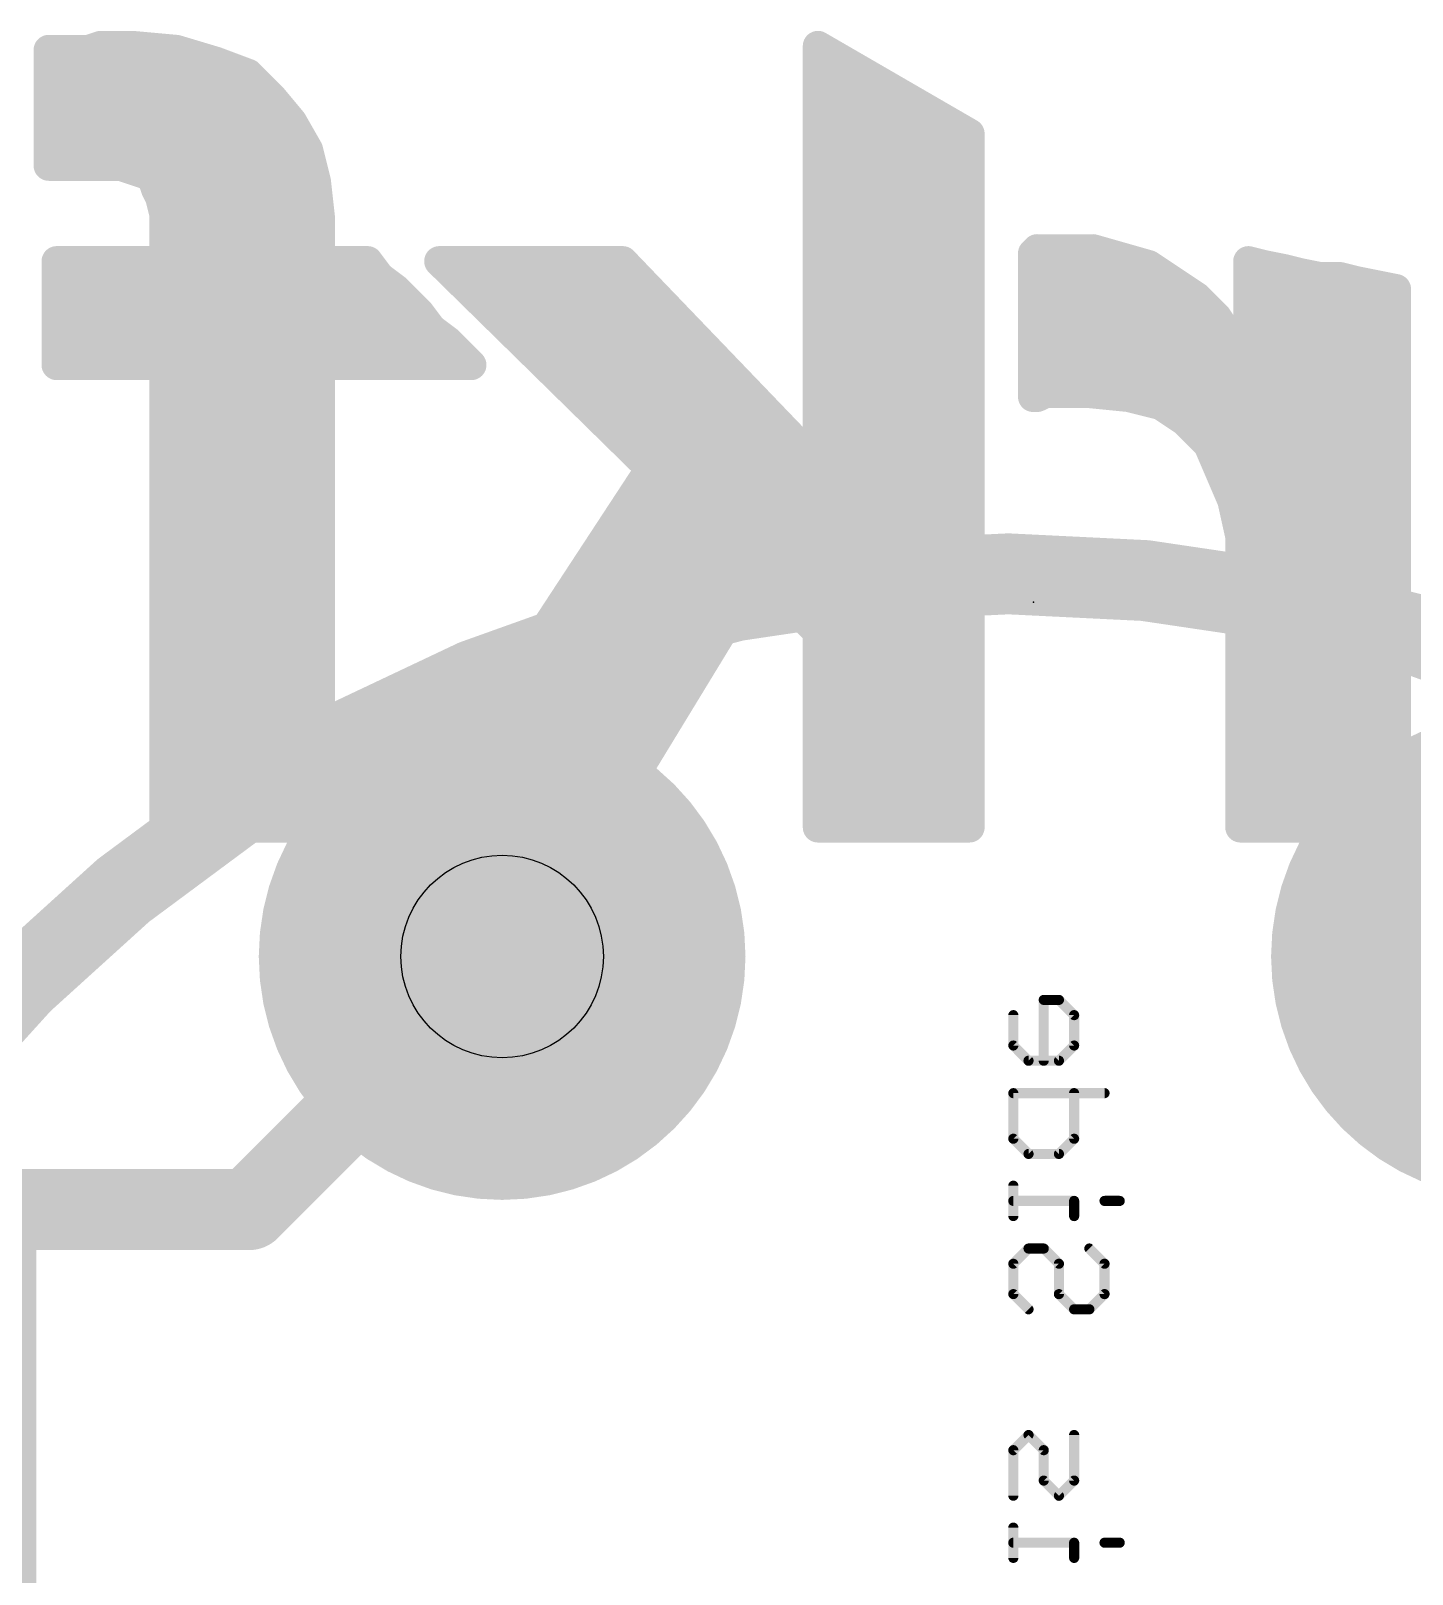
# Model space of a CAD drawing. Extents: x -39 to 68, y -12 to 30.
# Drawn here: x 10.248 to 13.713, y 18.771 to 22.642 of the extents above; entities that cross this region are included whole.
import ezdxf

# ---------------------------------------------------------------- set-up
doc = ezdxf.new("R2010")
doc.units = 0
for name, color, linetype in [('1', 12, 'CONTINUOUS'), ('17', 110, 'CONTINUOUS'), ('21', 41, 'CONTINUOUS'), ('22', 40, 'CONTINUOUS'), ('24', 53, 'CONTINUOUS'), ('30', 253, 'CONTINUOUS'), ('44', 253, 'CONTINUOUS'), ('52', 253, 'CONTINUOUS')]:
    doc.layers.add(name, color=color, linetype=linetype)

# ---------------------------------------------------------------- blocks, each defined once
blk = doc.blocks.new('ROUNDP')
at = {"const_width": 0.5}
blk.add_lwpolyline([(0, -0.25, 1), (0, 0.25, 1), (0, -0.25)], format="xyb", dxfattribs=at)

msp = doc.modelspace()

# ---------------------------------------------------------------- linework, layer by layer
at = {"layer": '1', "const_width": 0.2032}
for points in [[(10.795, 19.685), (11.43, 20.32)], [(8.89, 19.685), (10.16, 19.685)], [(10.16, 19.685), (10.795, 19.685)], [(10.16, 14.5415), (10.16, 19.685)]]:
    msp.add_lwpolyline(points, dxfattribs=at)
at = {"layer": '1', "const_width": 0.1016}
for points in [[(11.4659, 20.2841, 1), (11.3941, 20.3559)], [(10.2108, 19.685, 1), (10.1092, 19.685)], [(10.16, 19.6342, 1), (10.16, 19.7358)], [(10.795, 19.6342, 1), (10.795, 19.7358)], [(10.7591, 19.7209, 1), (10.8309, 19.6491)]]:
    msp.add_lwpolyline(points, format="xyb", dxfattribs=at)
at = {"layer": '21', "const_width": 0.2032}
msp.add_lwpolyline([(12.7, 14.28, 1), (12.7, 21.28, 1), (12.7, 14.28)], format="xyb", dxfattribs=at)
at = {"layer": '22', "const_width": 0.0762}
for points in [[(10.3925, 22.594), (10.2925, 22.594)], [(10.2925, 22.594), (10.2925, 22.304)], [(10.4225, 22.604), (10.3925, 22.594)], [(10.5025, 22.604), (10.4225, 22.604)], [(10.6125, 22.594), (10.5025, 22.604)], [(10.7125, 22.564), (10.6125, 22.594)], [(12.6025, 22.384), (12.2225, 22.604)], [(12.2225, 22.604), (12.2225, 21.554)], [(10.2925, 22.5552), (10.736, 22.5552)], [(10.7925, 22.534), (10.7125, 22.564)], [(10.8525, 22.474), (10.7925, 22.534)], [(12.2225, 22.5552), (12.3068, 22.5552)], [(10.2925, 22.479), (10.8475, 22.479)], [(10.9025, 22.414), (10.8525, 22.474)], [(12.2225, 22.479), (12.4384, 22.479)], [(10.2925, 22.4028), (10.9089, 22.4028)], [(10.9425, 22.344), (10.9025, 22.414)], [(12.2225, 22.4028), (12.57, 22.4028)], [(12.6025, 20.644), (12.6025, 22.384)], [(10.9625, 22.264), (10.9425, 22.344)], [(10.2925, 22.3266), (10.9469, 22.3266)], [(10.2925, 22.304), (10.4725, 22.304)], [(10.4725, 22.304), (10.5325, 22.284)], [(12.2225, 22.3266), (12.6025, 22.3266)], [(10.5325, 22.284), (10.5525, 22.274)], [(10.5525, 22.274), (10.5625, 22.244)], [(10.9725, 22.174), (10.9625, 22.264)], [(10.5604, 22.2504), (10.964, 22.2504)], [(10.5625, 22.244), (10.5725, 22.224)], [(10.5725, 22.224), (10.5825, 22.184)], [(12.2225, 22.2504), (12.6025, 22.2504)], [(10.5825, 22.184), (10.5825, 22.064)], [(10.5825, 22.1742), (10.9725, 22.1742)], [(10.9725, 22.064), (10.9725, 22.174)], [(12.2225, 22.1742), (12.6025, 22.1742)], [(10.5825, 22.098), (10.9725, 22.098)], [(12.2225, 22.098), (12.6025, 22.098)], [(12.7725, 22.094), (12.7625, 22.084)], [(12.7625, 22.084), (12.7625, 21.724)], [(12.9125, 22.094), (12.7725, 22.094)], [(13.0525, 22.054), (12.9125, 22.094)], [(10.5825, 22.064), (10.3125, 22.064)], [(10.3125, 22.064), (10.3125, 21.804)], [(11.0925, 22.064), (10.9725, 22.064)], [(11.1225, 22.024), (11.0925, 22.064)], [(11.7325, 22.064), (11.2725, 22.064)], [(11.2725, 22.064), (11.8025, 21.544)], [(12.2225, 21.554), (11.7325, 22.064)], [(13.1725, 21.974), (13.0525, 22.054)], [(13.3425, 22.054), (13.3025, 22.064)], [(13.3025, 22.064), (13.3025, 21.794)], [(13.3925, 22.044), (13.3425, 22.054)], [(13.4325, 22.034), (13.3925, 22.044)], [(13.4825, 22.024), (13.4325, 22.034)], [(10.3125, 22.0218), (11.1254, 22.0218)], [(11.1625, 21.994), (11.1225, 22.024)], [(11.2225, 21.934), (11.1625, 21.994)], [(11.3155, 22.0218), (11.773, 22.0218)], [(12.2225, 22.0218), (12.6025, 22.0218)], [(12.7625, 22.0218), (13.1008, 22.0218)], [(13.3025, 22.0218), (13.5413, 22.0218)], [(13.5325, 22.024), (13.4825, 22.024)], [(13.5725, 22.014), (13.5325, 22.024)], [(13.6725, 21.994), (13.5725, 22.014)], [(13.6725, 20.644), (13.6725, 21.994)], [(13.2225, 21.924), (13.1725, 21.974)], [(10.3125, 21.9456), (11.2109, 21.9456)], [(11.2525, 21.894), (11.2225, 21.934)], [(11.3932, 21.9456), (11.8463, 21.9456)], [(12.2225, 21.9456), (12.6025, 21.9456)], [(12.7625, 21.9456), (13.2009, 21.9456)], [(13.2625, 21.864), (13.2225, 21.924)], [(13.3025, 21.9456), (13.6725, 21.9456)], [(11.2925, 21.864), (11.2525, 21.894)], [(10.3125, 21.8694), (11.2853, 21.8694)], [(11.3525, 21.804), (11.2925, 21.864)], [(11.4708, 21.8694), (11.9195, 21.8694)], [(12.2225, 21.8694), (12.6025, 21.8694)], [(12.7625, 21.8694), (13.2589, 21.8694)], [(13.2925, 21.794), (13.2625, 21.864)], [(13.3025, 21.8694), (13.6725, 21.8694)], [(10.3125, 21.804), (10.5825, 21.804)], [(10.5825, 21.804), (10.5825, 20.644)], [(10.9725, 21.804), (11.3525, 21.804)], [(10.9725, 20.644), (10.9725, 21.804)], [(10.5825, 21.7932), (10.9725, 21.7932)], [(11.5485, 21.7932), (11.9927, 21.7932)], [(12.2225, 21.7932), (12.6025, 21.7932)], [(12.7625, 21.7932), (13.6725, 21.7932)], [(13.3025, 21.794), (13.2925, 21.794)], [(12.7625, 21.724), (12.7725, 21.724)], [(12.7725, 21.724), (12.7925, 21.734)], [(12.7925, 21.734), (12.9025, 21.734)], [(12.9025, 21.734), (13.0025, 21.724)], [(13.0025, 21.724), (13.0825, 21.704)], [(10.5825, 21.717), (10.9725, 21.717)], [(11.6262, 21.717), (12.0659, 21.717)], [(12.2225, 21.717), (12.6025, 21.717)], [(13.0305, 21.717), (13.6725, 21.717)], [(13.0825, 21.704), (13.1425, 21.664)], [(13.1425, 21.664), (13.2025, 21.604)], [(10.5825, 21.6408), (10.9725, 21.6408)], [(11.7038, 21.6408), (12.1391, 21.6408)], [(12.2225, 21.6408), (12.6025, 21.6408)], [(13.1657, 21.6408), (13.6725, 21.6408)], [(13.2025, 21.604), (13.2625, 21.464)], [(10.5825, 21.5646), (10.9725, 21.5646)], [(11.8025, 21.544), (11.2125, 20.644)], [(11.7815, 21.5646), (12.2123, 21.5646)], [(12.2225, 21.5646), (12.6025, 21.5646)], [(13.2194, 21.5646), (13.6725, 21.5646)], [(10.5825, 21.4884), (10.9725, 21.4884)], [(11.7661, 21.4884), (12.6025, 21.4884)], [(13.252, 21.4884), (13.6725, 21.4884)], [(13.2625, 21.464), (13.2825, 21.374)], [(10.5825, 21.4122), (10.9725, 21.4122)], [(11.7161, 21.4122), (12.6025, 21.4122)], [(13.274, 21.4122), (13.6725, 21.4122)], [(13.2825, 21.374), (13.2825, 20.644)], [(10.5825, 21.336), (10.9725, 21.336)], [(11.6661, 21.336), (12.6025, 21.336)], [(13.2825, 21.336), (13.6725, 21.336)], [(10.5825, 21.2598), (10.9725, 21.2598)], [(11.6162, 21.2598), (12.0578, 21.2598)], [(11.6825, 20.644), (12.0725, 21.284)], [(12.0725, 21.284), (12.2225, 21.134)], [(12.0967, 21.2598), (12.6025, 21.2598)], [(13.2825, 21.2598), (13.6725, 21.2598)], [(10.5825, 21.1836), (10.9725, 21.1836)], [(11.5662, 21.1836), (12.0113, 21.1836)], [(12.1729, 21.1836), (12.6025, 21.1836)], [(13.2825, 21.1836), (13.6725, 21.1836)], [(10.5825, 21.1074), (10.9725, 21.1074)], [(11.5163, 21.1074), (11.9649, 21.1074)], [(12.2225, 21.134), (12.2225, 20.644)], [(12.2225, 21.1074), (12.6025, 21.1074)], [(13.2825, 21.1074), (13.6725, 21.1074)], [(10.5825, 21.0312), (10.9725, 21.0312)], [(11.4663, 21.0312), (11.9184, 21.0312)], [(12.2225, 21.0312), (12.6025, 21.0312)], [(13.2825, 21.0312), (13.6725, 21.0312)], [(10.5825, 20.955), (10.9725, 20.955)], [(11.4164, 20.955), (11.872, 20.955)], [(12.2225, 20.955), (12.6025, 20.955)], [(13.2825, 20.955), (13.6725, 20.955)], [(10.5825, 20.8788), (10.9725, 20.8788)], [(11.3664, 20.8788), (11.8256, 20.8788)], [(12.2225, 20.8788), (12.6025, 20.8788)], [(13.2825, 20.8788), (13.6725, 20.8788)], [(10.5825, 20.8026), (10.9725, 20.8026)], [(11.3165, 20.8026), (11.7791, 20.8026)], [(12.2225, 20.8026), (12.6025, 20.8026)], [(13.2825, 20.8026), (13.6725, 20.8026)], [(10.5825, 20.7264), (10.9725, 20.7264)], [(11.2665, 20.7264), (11.7327, 20.7264)], [(12.2225, 20.7264), (12.6025, 20.7264)], [(13.2825, 20.7264), (13.6725, 20.7264)], [(10.5825, 20.6502), (10.9725, 20.6502)], [(10.5825, 20.644), (10.9725, 20.644)], [(11.2125, 20.644), (11.6825, 20.644)], [(11.2166, 20.6502), (11.6863, 20.6502)], [(12.2225, 20.6502), (12.6025, 20.6502)], [(12.2225, 20.644), (12.6025, 20.644)], [(13.2825, 20.6502), (13.6725, 20.6502)], [(13.2825, 20.644), (13.6725, 20.644)]]:
    msp.add_lwpolyline(points, dxfattribs=at)
at = {"layer": '22', "const_width": 0.0381}
for points in [[(10.2925, 22.6131, 1), (10.2925, 22.575)], [(10.3116, 22.594, 1), (10.2735, 22.594)], [(10.3865, 22.6121, 1), (10.3985, 22.5759)], [(10.3925, 22.575, 1), (10.3925, 22.6131)], [(10.4225, 22.6231, 1), (10.4225, 22.585)], [(10.4285, 22.5859, 1), (10.4165, 22.6221)], [(10.5042, 22.623, 1), (10.5008, 22.585)], [(10.5025, 22.585, 1), (10.5025, 22.6231)], [(10.618, 22.6122, 1), (10.607, 22.5758)], [(10.6108, 22.575, 1), (10.6142, 22.613)], [(12.232, 22.6205, 1), (12.213, 22.5875)], [(12.2416, 22.604, 1), (12.2035, 22.604)], [(10.2925, 22.5743, 1), (10.2925, 22.5362)], [(10.7192, 22.5818, 1), (10.7058, 22.5462)], [(10.707, 22.5458, 1), (10.718, 22.5822)], [(10.736, 22.5362, 1), (10.736, 22.5743)], [(10.806, 22.5475, 1), (10.779, 22.5205)], [(12.2225, 22.5743, 1), (12.2225, 22.5362)], [(12.3068, 22.5362, 1), (12.3068, 22.5743)], [(10.7858, 22.5162, 1), (10.7992, 22.5518)], [(10.2925, 22.4981, 1), (10.2925, 22.46)], [(10.8671, 22.4862, 1), (10.8379, 22.4618)], [(10.839, 22.4605, 1), (10.866, 22.4875)], [(10.8475, 22.46, 1), (10.8475, 22.4981)], [(12.2225, 22.4981, 1), (12.2225, 22.46)], [(12.4384, 22.46, 1), (12.4384, 22.4981)], [(10.2925, 22.4219, 1), (10.2925, 22.3838)], [(10.919, 22.4235, 1), (10.886, 22.4045)], [(10.8879, 22.4018, 1), (10.9171, 22.4262)], [(10.9089, 22.3838, 1), (10.9089, 22.4219)], [(12.2225, 22.4219, 1), (12.2225, 22.3838)], [(12.57, 22.3838, 1), (12.57, 22.4219)], [(12.6216, 22.384, 1), (12.5835, 22.384)], [(12.593, 22.3675, 1), (12.612, 22.4005)], [(10.961, 22.3486, 1), (10.924, 22.3394)], [(10.2925, 22.3457, 1), (10.2925, 22.3076)], [(10.2925, 22.3231, 1), (10.2925, 22.285)], [(10.4785, 22.3221, 1), (10.4665, 22.2859)], [(10.4725, 22.285, 1), (10.4725, 22.3231)], [(10.926, 22.3345, 1), (10.959, 22.3535)], [(10.9469, 22.3076, 1), (10.9469, 22.3457)], [(12.2225, 22.3457, 1), (12.2225, 22.3076)], [(12.6025, 22.3076, 1), (12.6025, 22.3457)], [(10.2735, 22.304, 1), (10.3116, 22.304)], [(10.541, 22.301, 1), (10.524, 22.267)], [(10.5265, 22.2659, 1), (10.5385, 22.3021)], [(10.5706, 22.28, 1), (10.5344, 22.268)], [(10.544, 22.257, 1), (10.561, 22.291)], [(10.9814, 22.2661, 1), (10.9436, 22.2619)], [(10.5604, 22.2695, 1), (10.5604, 22.2314)], [(10.5795, 22.2525, 1), (10.5455, 22.2355)], [(10.5444, 22.238, 1), (10.5806, 22.25)], [(10.591, 22.2286, 1), (10.554, 22.2194)], [(10.944, 22.2594, 1), (10.981, 22.2686)], [(10.964, 22.2314, 1), (10.964, 22.2695)], [(12.2225, 22.2695, 1), (12.2225, 22.2314)], [(12.6025, 22.2314, 1), (12.6025, 22.2695)], [(10.5555, 22.2155, 1), (10.5895, 22.2325)], [(10.6016, 22.184, 1), (10.5635, 22.184)], [(10.5825, 22.1933, 1), (10.5825, 22.1552)], [(10.564, 22.1794, 1), (10.601, 22.1886)], [(10.9916, 22.174, 1), (10.9535, 22.174)], [(10.9536, 22.1719, 1), (10.9914, 22.1761)], [(10.9725, 22.1552, 1), (10.9725, 22.1933)], [(12.2225, 22.1933, 1), (12.2225, 22.1552)], [(12.6025, 22.1552, 1), (12.6025, 22.1933)], [(10.5825, 22.1171, 1), (10.5825, 22.079)], [(10.9725, 22.079, 1), (10.9725, 22.1171)], [(12.2225, 22.1171, 1), (12.2225, 22.079)], [(12.6025, 22.079, 1), (12.6025, 22.1171)], [(12.7816, 22.084, 1), (12.7435, 22.084)], [(12.749, 22.0975, 1), (12.776, 22.0705)], [(12.7725, 22.1131, 1), (12.7725, 22.075)], [(12.786, 22.0805, 1), (12.759, 22.1075)], [(12.9177, 22.1123, 1), (12.9073, 22.0757)], [(12.9125, 22.075, 1), (12.9125, 22.1131)], [(10.3125, 22.0831, 1), (10.3125, 22.045)], [(10.3316, 22.064, 1), (10.2934, 22.064)], [(10.5635, 22.064, 1), (10.6016, 22.064)], [(10.5825, 22.045, 1), (10.5825, 22.0831)], [(10.9725, 22.0831, 1), (10.9725, 22.045)], [(10.9535, 22.064, 1), (10.9916, 22.064)], [(11.1077, 22.0754, 1), (11.0773, 22.0526)], [(11.0925, 22.045, 1), (11.0925, 22.0831)], [(11.2725, 22.0831, 1), (11.2725, 22.045)], [(11.2858, 22.0776, 1), (11.2592, 22.0504)], [(11.7462, 22.0772, 1), (11.7188, 22.0508)], [(11.7325, 22.045, 1), (11.7325, 22.0831)], [(13.0631, 22.0699, 1), (13.0419, 22.0381)], [(13.0473, 22.0357, 1), (13.0577, 22.0723)], [(13.3071, 22.0825, 1), (13.2979, 22.0455)], [(13.3216, 22.064, 1), (13.2835, 22.064)], [(13.3462, 22.0727, 1), (13.3388, 22.0353)], [(13.3379, 22.0355, 1), (13.3471, 22.0725)], [(13.3971, 22.0625, 1), (13.3879, 22.0255)], [(13.3888, 22.0253, 1), (13.3962, 22.0627)], [(13.4362, 22.0527, 1), (13.4288, 22.0153)], [(13.4279, 22.0155, 1), (13.4371, 22.0525)], [(10.3125, 22.0409, 1), (10.3125, 22.0028)], [(11.1339, 22.0392, 1), (11.1111, 22.0088)], [(11.1073, 22.0126, 1), (11.1377, 22.0354)], [(11.1254, 22.0028, 1), (11.1254, 22.0409)], [(11.176, 22.0075, 1), (11.149, 21.9805)], [(11.3155, 22.0409, 1), (11.3155, 22.0028)], [(11.773, 22.0028, 1), (11.773, 22.0409)], [(12.2225, 22.0409, 1), (12.2225, 22.0028)], [(12.6025, 22.0028, 1), (12.6025, 22.0409)], [(12.7625, 22.0409, 1), (12.7625, 22.0028)], [(13.1008, 22.0028, 1), (13.1008, 22.0409)], [(13.3025, 22.0409, 1), (13.3025, 22.0028)], [(13.4825, 22.0431, 1), (13.4825, 22.005)], [(13.4788, 22.0053, 1), (13.4862, 22.0427)], [(13.5371, 22.0425, 1), (13.5279, 22.0055)], [(13.5325, 22.005, 1), (13.5325, 22.0431)], [(13.5413, 22.0028, 1), (13.5413, 22.0409)], [(13.5762, 22.0327, 1), (13.5688, 21.9953)], [(13.5679, 21.9955, 1), (13.5771, 22.0325)], [(13.6916, 21.994, 1), (13.6535, 21.994)], [(13.6688, 21.9753, 1), (13.6762, 22.0127)], [(11.1511, 21.9788, 1), (11.1739, 22.0092)], [(13.186, 21.9875, 1), (13.159, 21.9605)], [(13.1619, 21.9581, 1), (13.1831, 21.9899)], [(10.3125, 21.9647, 1), (10.3125, 21.9266)], [(11.2377, 21.9454, 1), (11.2073, 21.9226)], [(11.209, 21.9205, 1), (11.236, 21.9475)], [(11.2109, 21.9266, 1), (11.2109, 21.9647)], [(11.3932, 21.9647, 1), (11.3932, 21.9266)], [(11.8463, 21.9266, 1), (11.8463, 21.9647)], [(12.2225, 21.9647, 1), (12.2225, 21.9266)], [(12.6025, 21.9266, 1), (12.6025, 21.9647)], [(12.7625, 21.9647, 1), (12.7625, 21.9266)], [(13.2009, 21.9266, 1), (13.2009, 21.9647)], [(13.2384, 21.9346, 1), (13.2066, 21.9134)], [(13.209, 21.9105, 1), (13.236, 21.9375)], [(13.3025, 21.9647, 1), (13.3025, 21.9266)], [(13.6725, 21.9266, 1), (13.6725, 21.9647)], [(11.2639, 21.9092, 1), (11.2411, 21.8788)], [(11.2373, 21.8826, 1), (11.2677, 21.9054)], [(10.3125, 21.8885, 1), (10.3125, 21.8504)], [(11.306, 21.8775, 1), (11.279, 21.8505)], [(11.2811, 21.8488, 1), (11.3039, 21.8792)], [(11.2853, 21.8504, 1), (11.2853, 21.8885)], [(11.4708, 21.8885, 1), (11.4708, 21.8504)], [(11.9195, 21.8504, 1), (11.9195, 21.8885)], [(12.2225, 21.8885, 1), (12.2225, 21.8504)], [(12.6025, 21.8504, 1), (12.6025, 21.8885)], [(12.7625, 21.8885, 1), (12.7625, 21.8504)], [(13.28, 21.8715, 1), (13.245, 21.8565)], [(13.2466, 21.8534, 1), (13.2784, 21.8746)], [(13.2589, 21.8504, 1), (13.2589, 21.8885)], [(13.3025, 21.8885, 1), (13.3025, 21.8504)], [(13.6725, 21.8504, 1), (13.6725, 21.8885)], [(10.3125, 21.8231, 1), (10.3125, 21.785)], [(10.6016, 21.804, 1), (10.5635, 21.804)], [(10.5825, 21.785, 1), (10.5825, 21.8231)], [(10.9725, 21.8231, 1), (10.9725, 21.785)], [(10.9916, 21.804, 1), (10.9535, 21.804)], [(11.339, 21.7905, 1), (11.366, 21.8175)], [(11.3525, 21.785, 1), (11.3525, 21.8231)], [(10.2934, 21.804, 1), (10.3316, 21.804)], [(10.5825, 21.8123, 1), (10.5825, 21.7742)], [(10.9725, 21.7742, 1), (10.9725, 21.8123)], [(11.5485, 21.8123, 1), (11.5485, 21.7742)], [(11.9927, 21.7742, 1), (11.9927, 21.8123)], [(12.2225, 21.8123, 1), (12.2225, 21.7742)], [(12.6025, 21.7742, 1), (12.6025, 21.8123)], [(12.7625, 21.8123, 1), (12.7625, 21.7742)], [(13.2925, 21.8131, 1), (13.2925, 21.775)], [(13.275, 21.7865, 1), (13.31, 21.8015)], [(13.2835, 21.794, 1), (13.3216, 21.794)], [(13.3025, 21.775, 1), (13.3025, 21.8131)], [(13.6725, 21.7742, 1), (13.6725, 21.8123)], [(12.7625, 21.7431, 1), (12.7625, 21.705)], [(12.764, 21.741, 1), (12.781, 21.707)], [(12.7725, 21.705, 1), (12.7725, 21.7431)], [(12.7925, 21.7531, 1), (12.7925, 21.715)], [(12.801, 21.717, 1), (12.784, 21.751)], [(12.9044, 21.753, 1), (12.9006, 21.715)], [(12.9025, 21.715, 1), (12.9025, 21.7531)], [(13.0071, 21.7425, 1), (12.9979, 21.7055)], [(13.0006, 21.705, 1), (13.0044, 21.743)], [(10.5825, 21.7361, 1), (10.5825, 21.698)], [(10.9725, 21.698, 1), (10.9725, 21.7361)], [(11.6262, 21.7361, 1), (11.6262, 21.698)], [(12.0659, 21.698, 1), (12.0659, 21.7361)], [(12.2225, 21.7361, 1), (12.2225, 21.698)], [(12.6025, 21.698, 1), (12.6025, 21.7361)], [(12.7435, 21.724, 1), (12.7816, 21.724)], [(13.0305, 21.7361, 1), (13.0305, 21.698)], [(13.0931, 21.7199, 1), (13.0719, 21.6881)], [(13.0779, 21.6855, 1), (13.0871, 21.7225)], [(13.6725, 21.698, 1), (13.6725, 21.7361)], [(13.156, 21.6775, 1), (13.129, 21.6505)], [(13.1319, 21.6481, 1), (13.1531, 21.6799)], [(10.5825, 21.6599, 1), (10.5825, 21.6218)], [(10.9725, 21.6218, 1), (10.9725, 21.6599)], [(11.7038, 21.6599, 1), (11.7038, 21.6218)], [(12.1391, 21.6218, 1), (12.1391, 21.6599)], [(12.2225, 21.6599, 1), (12.2225, 21.6218)], [(12.6025, 21.6218, 1), (12.6025, 21.6599)], [(13.1657, 21.6599, 1), (13.1657, 21.6218)], [(13.6725, 21.6218, 1), (13.6725, 21.6599)], [(13.22, 21.6115, 1), (13.185, 21.5965)], [(13.189, 21.5905, 1), (13.216, 21.6175)], [(10.5825, 21.5837, 1), (10.5825, 21.5456)], [(10.9725, 21.5456, 1), (10.9725, 21.5837)], [(11.7815, 21.5837, 1), (11.7815, 21.5456)], [(11.8184, 21.5336, 1), (11.7866, 21.5544)], [(11.7892, 21.5304, 1), (11.8158, 21.5576)], [(12.2225, 21.5837, 1), (12.2225, 21.5456)], [(12.2035, 21.554, 1), (12.2416, 21.554)], [(12.2088, 21.5408, 1), (12.2362, 21.5672)], [(12.2123, 21.5456, 1), (12.2123, 21.5837)], [(12.6025, 21.5456, 1), (12.6025, 21.5837)], [(13.2194, 21.5837, 1), (13.2194, 21.5456)], [(13.6725, 21.5456, 1), (13.6725, 21.5837)], [(10.5825, 21.5075, 1), (10.5825, 21.4694)], [(10.9725, 21.4694, 1), (10.9725, 21.5075)], [(11.7661, 21.5075, 1), (11.7661, 21.4694)], [(12.6025, 21.4694, 1), (12.6025, 21.5075)], [(13.252, 21.5075, 1), (13.252, 21.4694)], [(13.6725, 21.4694, 1), (13.6725, 21.5075)], [(13.2811, 21.4681, 1), (13.2439, 21.4599)], [(13.245, 21.4565, 1), (13.28, 21.4715)], [(10.5825, 21.4313, 1), (10.5825, 21.3932)], [(10.9725, 21.3932, 1), (10.9725, 21.4313)], [(11.7161, 21.4313, 1), (11.7161, 21.3932)], [(12.6025, 21.3932, 1), (12.6025, 21.4313)], [(13.274, 21.4313, 1), (13.274, 21.3932)], [(13.6725, 21.3932, 1), (13.6725, 21.4313)], [(13.3016, 21.374, 1), (13.2635, 21.374)], [(10.5825, 21.3551, 1), (10.5825, 21.317)], [(10.9725, 21.317, 1), (10.9725, 21.3551)], [(11.6661, 21.3551, 1), (11.6661, 21.317)], [(12.6025, 21.317, 1), (12.6025, 21.3551)], [(13.2825, 21.3551, 1), (13.2825, 21.317)], [(13.2639, 21.3699, 1), (13.3011, 21.3781)], [(13.6725, 21.317, 1), (13.6725, 21.3551)], [(10.5825, 21.2789, 1), (10.5825, 21.2408)], [(10.9725, 21.2408, 1), (10.9725, 21.2789)], [(11.6162, 21.2789, 1), (11.6162, 21.2408)], [(12.086, 21.2975, 1), (12.059, 21.2705)], [(12.0888, 21.2741, 1), (12.0562, 21.2939)], [(12.0578, 21.2408, 1), (12.0578, 21.2789)], [(12.0967, 21.2789, 1), (12.0967, 21.2408)], [(12.6025, 21.2408, 1), (12.6025, 21.2789)], [(13.2825, 21.2789, 1), (13.2825, 21.2408)], [(13.6725, 21.2408, 1), (13.6725, 21.2789)], [(10.5825, 21.2027, 1), (10.5825, 21.1646)], [(10.9725, 21.1646, 1), (10.9725, 21.2027)], [(11.5662, 21.2027, 1), (11.5662, 21.1646)], [(12.0113, 21.1646, 1), (12.0113, 21.2027)], [(12.1729, 21.2027, 1), (12.1729, 21.1646)], [(12.6025, 21.1646, 1), (12.6025, 21.2027)], [(13.2825, 21.2027, 1), (13.2825, 21.1646)], [(13.6725, 21.1646, 1), (13.6725, 21.2027)], [(10.5825, 21.1265, 1), (10.5825, 21.0884)], [(10.9725, 21.0884, 1), (10.9725, 21.1265)], [(11.5163, 21.1265, 1), (11.5163, 21.0884)], [(11.9649, 21.0884, 1), (11.9649, 21.1265)], [(12.2225, 21.1265, 1), (12.2225, 21.0884)], [(12.2416, 21.134, 1), (12.2035, 21.134)], [(12.209, 21.1205, 1), (12.236, 21.1475)], [(12.6025, 21.0884, 1), (12.6025, 21.1265)], [(13.2825, 21.1265, 1), (13.2825, 21.0884)], [(13.6725, 21.0884, 1), (13.6725, 21.1265)], [(10.5825, 21.0503, 1), (10.5825, 21.0122)], [(10.9725, 21.0122, 1), (10.9725, 21.0503)], [(11.4663, 21.0503, 1), (11.4663, 21.0122)], [(11.9184, 21.0122, 1), (11.9184, 21.0503)], [(12.2225, 21.0503, 1), (12.2225, 21.0122)], [(12.6025, 21.0122, 1), (12.6025, 21.0503)], [(13.2825, 21.0503, 1), (13.2825, 21.0122)], [(13.6725, 21.0122, 1), (13.6725, 21.0503)], [(10.5825, 20.9741, 1), (10.5825, 20.936)], [(10.9725, 20.936, 1), (10.9725, 20.9741)], [(11.4164, 20.9741, 1), (11.4164, 20.936)], [(11.872, 20.936, 1), (11.872, 20.9741)], [(12.2225, 20.9741, 1), (12.2225, 20.936)], [(12.6025, 20.936, 1), (12.6025, 20.9741)], [(13.2825, 20.9741, 1), (13.2825, 20.936)], [(13.6725, 20.936, 1), (13.6725, 20.9741)], [(10.5825, 20.8979, 1), (10.5825, 20.8598)], [(10.9725, 20.8598, 1), (10.9725, 20.8979)], [(11.3664, 20.8979, 1), (11.3664, 20.8598)], [(11.8256, 20.8598, 1), (11.8256, 20.8979)], [(12.2225, 20.8979, 1), (12.2225, 20.8598)], [(12.6025, 20.8598, 1), (12.6025, 20.8979)], [(13.2825, 20.8979, 1), (13.2825, 20.8598)], [(13.6725, 20.8598, 1), (13.6725, 20.8979)], [(10.5825, 20.8217, 1), (10.5825, 20.7836)], [(10.9725, 20.7836, 1), (10.9725, 20.8217)], [(11.3165, 20.8217, 1), (11.3165, 20.7836)], [(11.7791, 20.7836, 1), (11.7791, 20.8217)], [(12.2225, 20.8217, 1), (12.2225, 20.7836)], [(12.6025, 20.7836, 1), (12.6025, 20.8217)], [(13.2825, 20.8217, 1), (13.2825, 20.7836)], [(13.6725, 20.7836, 1), (13.6725, 20.8217)], [(10.5825, 20.7455, 1), (10.5825, 20.7074)], [(10.9725, 20.7074, 1), (10.9725, 20.7455)], [(11.2665, 20.7455, 1), (11.2665, 20.7074)], [(11.7327, 20.7074, 1), (11.7327, 20.7455)], [(12.2225, 20.7455, 1), (12.2225, 20.7074)], [(12.6025, 20.7074, 1), (12.6025, 20.7455)], [(13.2825, 20.7455, 1), (13.2825, 20.7074)], [(13.6725, 20.7074, 1), (13.6725, 20.7455)], [(10.5825, 20.6693, 1), (10.5825, 20.6312)], [(10.5825, 20.6631, 1), (10.5825, 20.625)], [(10.9725, 20.6312, 1), (10.9725, 20.6693)], [(10.9725, 20.625, 1), (10.9725, 20.6631)], [(11.2125, 20.6631, 1), (11.2125, 20.625)], [(11.2166, 20.6693, 1), (11.2166, 20.6312)], [(11.6825, 20.625, 1), (11.6825, 20.6631)], [(11.6863, 20.6312, 1), (11.6863, 20.6693)], [(12.2225, 20.6693, 1), (12.2225, 20.6312)], [(12.2225, 20.6631, 1), (12.2225, 20.625)], [(12.6025, 20.6312, 1), (12.6025, 20.6693)], [(12.6025, 20.625, 1), (12.6025, 20.6631)], [(13.2825, 20.6693, 1), (13.2825, 20.6312)], [(13.2825, 20.6631, 1), (13.2825, 20.625)], [(13.6725, 20.6312, 1), (13.6725, 20.6693)], [(13.6725, 20.625, 1), (13.6725, 20.6631)], [(10.5635, 20.644, 1), (10.6016, 20.644)], [(10.9535, 20.644, 1), (10.9916, 20.644)], [(11.1966, 20.6544, 1), (11.2284, 20.6336)], [(11.6662, 20.6539, 1), (11.6988, 20.6341)], [(12.2035, 20.644, 1), (12.2416, 20.644)], [(12.5835, 20.644, 1), (12.6216, 20.644)], [(13.2635, 20.644, 1), (13.3016, 20.644)], [(13.6535, 20.644, 1), (13.6916, 20.644)]]:
    msp.add_lwpolyline(points, format="xyb", dxfattribs=at)
at = {"layer": '24'}
msp.add_point((12.7635, 21.209), dxfattribs=at)
at = {"layer": '30', "const_width": 0.6107}
for points in [[(11.43, 20.0147, 1), (11.43, 20.6253, 1), (11.43, 20.0147)], [(13.97, 20.0147, 1), (13.97, 20.6253, 1), (13.97, 20.0147)]]:
    msp.add_lwpolyline(points, format="xyb", dxfattribs=at)
at = {"layer": '44'}
msp.add_circle((11.43, 20.32), 0.254, dxfattribs=at)
at = {"layer": '52', "const_width": 0.0254}
for points in [[(12.8271, 20.2111), (12.789, 20.2111)], [(12.789, 20.2111), (12.789, 20.0585)], [(12.8652, 20.1729), (12.8271, 20.2111)], [(12.7127, 20.1729), (12.7127, 20.0967)], [(12.8652, 20.0967), (12.8652, 20.1729)], [(12.7127, 20.0967), (12.7508, 20.0585)], [(12.8271, 20.0585), (12.8652, 20.0967)], [(12.7508, 20.0585), (12.8271, 20.0585)], [(12.9415, 19.9772), (12.7127, 19.9772)], [(12.7127, 19.9772), (12.7127, 19.8628)], [(12.8652, 19.8628), (12.8652, 19.9772)], [(12.7127, 19.8628), (12.7508, 19.8246)], [(12.8271, 19.8246), (12.8652, 19.8628)], [(12.7508, 19.8246), (12.8271, 19.8246)], [(12.7127, 19.6687), (12.7127, 19.745)], [(12.8652, 19.7069), (12.7127, 19.7069)], [(12.8652, 19.6687), (12.8652, 19.7069)], [(12.9796, 19.7069), (12.9415, 19.7069)], [(12.7508, 19.5874), (12.7127, 19.5492)], [(12.789, 19.5874), (12.7508, 19.5874)], [(12.8271, 19.5492), (12.789, 19.5874)], [(12.9034, 19.5874), (12.9415, 19.5492)], [(12.7127, 19.5492), (12.7127, 19.473)], [(12.8271, 19.473), (12.8271, 19.5492)], [(12.9415, 19.5492), (12.9415, 19.473)], [(12.7127, 19.473), (12.7508, 19.4348)], [(12.8652, 19.4348), (12.8271, 19.473)], [(12.9415, 19.473), (12.9034, 19.4348)], [(12.9034, 19.4348), (12.8652, 19.4348)], [(12.7127, 19.0815), (12.7508, 19.1196)], [(12.7508, 19.1196), (12.789, 19.0815)], [(12.8652, 19.0052), (12.8652, 19.1196)], [(12.7127, 18.9671), (12.7127, 19.0815)], [(12.789, 19.0815), (12.789, 19.0052)], [(12.789, 19.0052), (12.8271, 18.9671)], [(12.8271, 18.9671), (12.8652, 19.0052)], [(12.7127, 18.8112), (12.7127, 18.8874)], [(12.8652, 18.8493), (12.7127, 18.8493)], [(12.8652, 18.8112), (12.8652, 18.8493)], [(12.9796, 18.8493), (12.9415, 18.8493)]]:
    msp.add_lwpolyline(points, dxfattribs=at)
at = {"layer": '52', "const_width": 0.0127}
for points in [[(12.789, 20.2174, 1), (12.789, 20.2047)], [(12.7953, 20.2111, 1), (12.7826, 20.2111)], [(12.8316, 20.2155, 1), (12.8226, 20.2066)], [(12.8271, 20.2047, 1), (12.8271, 20.2174)], [(12.719, 20.1729, 1), (12.7064, 20.1729)], [(12.8716, 20.1729, 1), (12.8589, 20.1729)], [(12.8607, 20.1684, 1), (12.8697, 20.1774)], [(12.7172, 20.1011, 1), (12.7082, 20.0922)], [(12.7064, 20.0967, 1), (12.719, 20.0967)], [(12.8589, 20.0967, 1), (12.8716, 20.0967)], [(12.8697, 20.0922, 1), (12.8607, 20.1011)], [(12.7508, 20.0649, 1), (12.7508, 20.0522)], [(12.7463, 20.054, 1), (12.7553, 20.063)], [(12.7826, 20.0585, 1), (12.7953, 20.0585)], [(12.8226, 20.063, 1), (12.8316, 20.054)], [(12.8271, 20.0522, 1), (12.8271, 20.0649)], [(12.7127, 19.9835, 1), (12.7127, 19.9708)], [(12.719, 19.9772, 1), (12.7064, 19.9772)], [(12.8716, 19.9772, 1), (12.8589, 19.9772)], [(12.9415, 19.9708, 1), (12.9415, 19.9835)], [(12.7172, 19.8673, 1), (12.7082, 19.8583)], [(12.7064, 19.8628, 1), (12.719, 19.8628)], [(12.8589, 19.8628, 1), (12.8716, 19.8628)], [(12.8697, 19.8583, 1), (12.8607, 19.8673)], [(12.7508, 19.831, 1), (12.7508, 19.8183)], [(12.7463, 19.8202, 1), (12.7553, 19.8291)], [(12.8226, 19.8291, 1), (12.8316, 19.8202)], [(12.8271, 19.8183, 1), (12.8271, 19.831)], [(12.719, 19.745, 1), (12.7064, 19.745)], [(12.7127, 19.7132, 1), (12.7127, 19.7005)], [(12.8716, 19.7069, 1), (12.8589, 19.7069)], [(12.8652, 19.7005, 1), (12.8652, 19.7132)], [(12.9415, 19.7132, 1), (12.9415, 19.7005)], [(12.9796, 19.7005, 1), (12.9796, 19.7132)], [(12.7064, 19.6687, 1), (12.719, 19.6687)], [(12.8589, 19.6687, 1), (12.8716, 19.6687)], [(12.7508, 19.5937, 1), (12.7508, 19.581)], [(12.7553, 19.5829, 1), (12.7463, 19.5919)], [(12.7935, 19.5919, 1), (12.7845, 19.5829)], [(12.789, 19.581, 1), (12.789, 19.5937)], [(12.9079, 19.5919, 1), (12.8989, 19.5829)], [(12.7082, 19.5537, 1), (12.7172, 19.5448)], [(12.719, 19.5492, 1), (12.7064, 19.5492)], [(12.8334, 19.5492, 1), (12.8207, 19.5492)], [(12.8226, 19.5448, 1), (12.8316, 19.5537)], [(12.9478, 19.5492, 1), (12.9351, 19.5492)], [(12.937, 19.5448, 1), (12.946, 19.5537)], [(12.7172, 19.4775, 1), (12.7082, 19.4685)], [(12.7064, 19.473, 1), (12.719, 19.473)], [(12.8316, 19.4775, 1), (12.8226, 19.4685)], [(12.8207, 19.473, 1), (12.8334, 19.473)], [(12.9351, 19.473, 1), (12.9478, 19.473)], [(12.946, 19.4685, 1), (12.937, 19.4775)], [(12.7463, 19.4304, 1), (12.7553, 19.4393)], [(12.8652, 19.4412, 1), (12.8652, 19.4285)], [(12.8607, 19.4304, 1), (12.8697, 19.4393)], [(12.8989, 19.4393, 1), (12.9079, 19.4304)], [(12.9034, 19.4285, 1), (12.9034, 19.4412)], [(12.7553, 19.1241, 1), (12.7463, 19.1151)], [(12.7553, 19.1151, 1), (12.7463, 19.1241)], [(12.8716, 19.1196, 1), (12.8589, 19.1196)], [(12.7082, 19.086, 1), (12.7172, 19.077)], [(12.719, 19.0815, 1), (12.7064, 19.0815)], [(12.7953, 19.0815, 1), (12.7826, 19.0815)], [(12.7845, 19.077, 1), (12.7935, 19.086)], [(12.7935, 19.0097, 1), (12.7845, 19.0007)], [(12.7826, 19.0052, 1), (12.7953, 19.0052)], [(12.8589, 19.0052, 1), (12.8716, 19.0052)], [(12.8697, 19.0007, 1), (12.8607, 19.0097)], [(12.7064, 18.9671, 1), (12.719, 18.9671)], [(12.8226, 18.9716, 1), (12.8316, 18.9626)], [(12.8226, 18.9626, 1), (12.8316, 18.9716)], [(12.719, 18.8874, 1), (12.7064, 18.8874)], [(12.7127, 18.8557, 1), (12.7127, 18.843)], [(12.8716, 18.8493, 1), (12.8589, 18.8493)], [(12.8652, 18.843, 1), (12.8652, 18.8557)], [(12.9415, 18.8557, 1), (12.9415, 18.843)], [(12.9796, 18.843, 1), (12.9796, 18.8557)], [(12.7064, 18.8112, 1), (12.719, 18.8112)], [(12.8589, 18.8112, 1), (12.8716, 18.8112)]]:
    msp.add_lwpolyline(points, format="xyb", dxfattribs=at)

# ---------------------------------------------------------------- block references
at = {"layer": '17', "xscale": 0.8636, "yscale": 0.8636, "rotation": 90}
for p in [(11.43, 20.32), (11.43, 20.32), (13.97, 20.32), (13.97, 20.32)]:
    msp.add_blockref('ROUNDP', p, dxfattribs=at)

doc.saveas('drawing.dxf')
